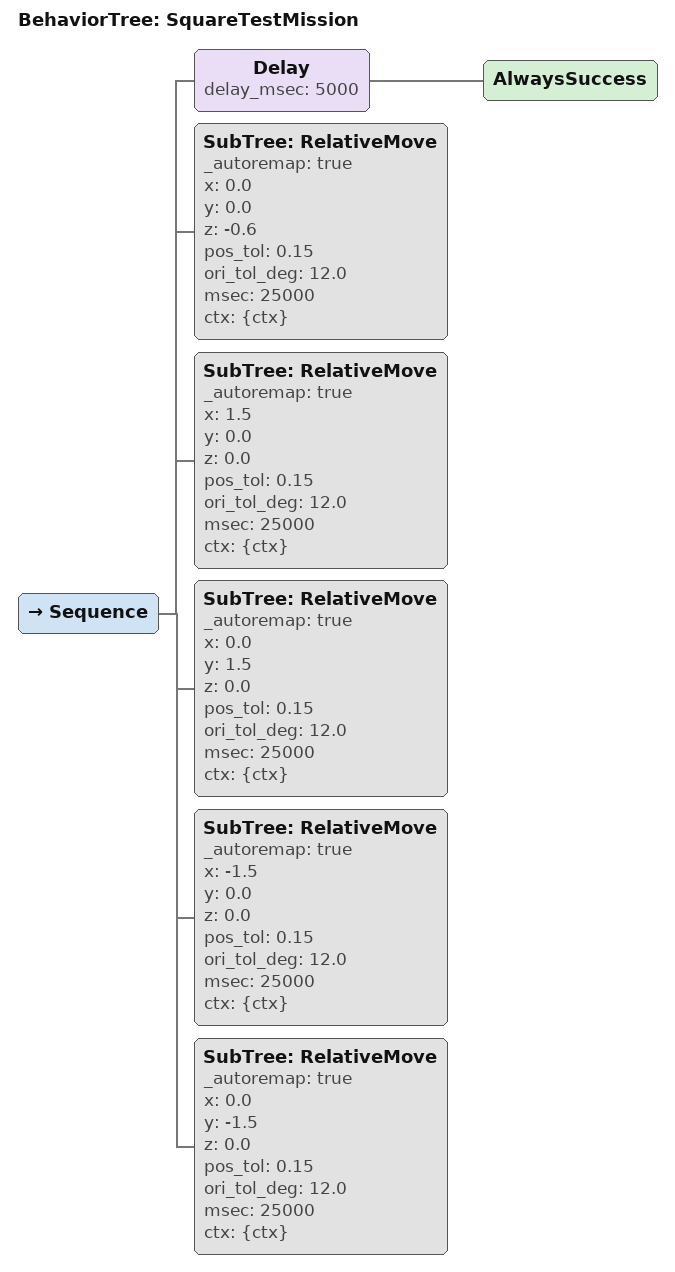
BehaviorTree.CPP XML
<root BTCPP_format="4" main_tree_to_execute="SquareTestMission">
  <BehaviorTree ID="SquareTestMission">
  <Sequence>

      <Delay delay_msec="5000"><AlwaysSuccess/></Delay>
      <SubTree ID="RelativeMove" _autoremap="true"
               x="0.0" y="0.0" z="-0.6"
               pos_tol="0.15" ori_tol_deg="12.0" msec="25000"
               ctx="{ctx}"/>

      <SubTree ID="RelativeMove" _autoremap="true"
               x="1.5" y="0.0" z="0.0"
               pos_tol="0.15" ori_tol_deg="12.0" msec="25000"
               ctx="{ctx}"/>

      <SubTree ID="RelativeMove" _autoremap="true"
               x="0.0" y="1.5" z="0.0"
               pos_tol="0.15" ori_tol_deg="12.0" msec="25000"
               ctx="{ctx}"/>

      <SubTree ID="RelativeMove" _autoremap="true"
               x="-1.5" y="0.0" z="0.0"
               pos_tol="0.15" ori_tol_deg="12.0" msec="25000"
               ctx="{ctx}"/>

      <SubTree ID="RelativeMove" _autoremap="true"
               x="0.0" y="-1.5" z="0.0"
               pos_tol="0.15" ori_tol_deg="12.0" msec="25000"
               ctx="{ctx}"/>
    </Sequence>
  </BehaviorTree>
</root>
